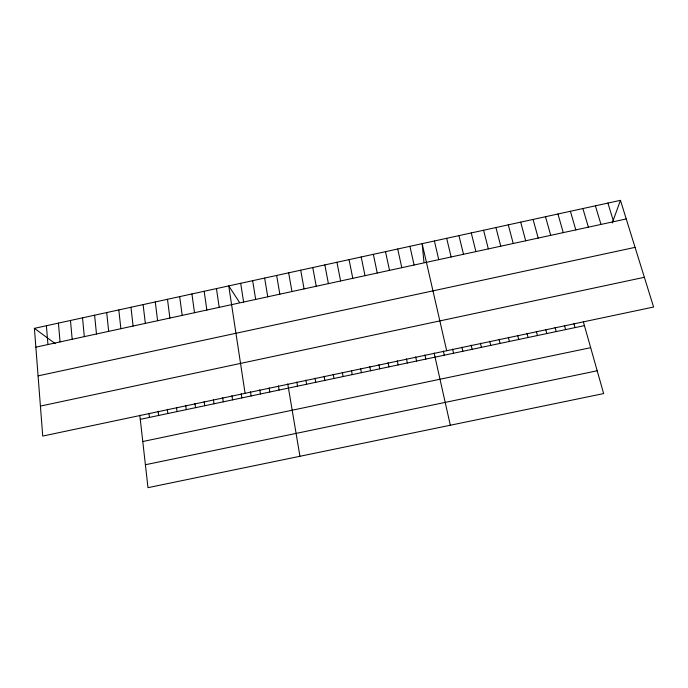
<?xml version="1.0" encoding="UTF-8"?>
<svg xmlns="http://www.w3.org/2000/svg" width="688" height="688" viewBox="0 0 688 688"><rect width="100%" height="100%" fill="white"/><g stroke="black" fill="none" stroke-linecap="round" stroke-linejoin="round"><path stroke-width="1.03" d="M612.26 222.981L620.456 200.346L34.4 328.357L42.733 436.072L653.6 307.029L620.456 200.346M35.853 347.165L626.235 218.947M38.072 375.872L635.067 247.362M40.411 406.092L644.364 277.298M140.275 419.345L584.439 325.622M142.777 441.524L590.665 347.672M145.4 464.744L597.201 370.78M34.4 328.357L55.229 343.63M239.372 302.187L228.734 285.907L245.083 393.33M607.917 203.08L613.601 221.691M595.395 205.815L600.985 224.426M582.891 208.55L588.386 227.169M570.412 211.276L575.804 229.895M557.951 214.002L563.248 232.621M583.338 321.76L603.643 393.579L147.989 487.654L139.802 415.182M545.507 216.72L550.71 235.348M573.938 323.747L575.013 327.617M564.47 325.45L565.605 329.595M533.08 219.429L538.197 238.065M555.087 327.436L556.205 331.582M520.678 222.138L525.701 240.783M545.713 329.414L546.822 333.56M508.294 224.847L513.222 243.492M536.348 331.392L537.448 335.538M526.999 333.37L528.083 337.516M495.928 227.547L500.761 246.192M517.668 335.34L518.726 339.494M483.587 230.239L488.325 248.893M508.337 337.309L509.387 341.463M499.024 339.279L500.056 343.432M471.254 232.931L475.907 251.593M489.718 341.248L490.733 345.393M458.948 235.623L463.506 254.285M480.422 343.209L481.428 347.363M446.667 238.306L451.13 256.977M471.142 345.17L472.131 349.323M461.872 347.13L462.843 351.284M434.395 240.989L438.763 259.66M452.609 349.091L453.573 353.236M446.684 350.734L422.148 243.664L423.946 262.094M443.356 351.043L444.302 355.197M434.119 352.996L450.322 425.236M409.919 246.33L414.107 265.018M424.892 354.948L425.803 359.093M397.707 249.004L401.801 267.684M415.672 356.891L416.575 361.045M385.512 251.662L389.52 270.358M406.462 358.835L407.356 362.989M397.268 360.779L398.146 364.932M373.343 254.319L377.256 273.016M388.084 362.722L388.944 366.876M361.191 256.977L365.01 275.673M378.907 364.657L379.759 368.811M349.057 259.625L352.789 278.33M369.748 366.592L370.574 370.755M360.598 368.527L361.406 372.681M336.939 262.274L340.586 280.979M351.456 370.462L352.256 374.616M324.839 264.914L328.4 283.628M342.323 372.389L343.106 376.551M333.198 374.315L333.972 378.477M312.765 267.555L316.231 286.268M324.091 376.241L324.848 380.404M300.699 270.186L304.079 288.908M314.992 378.159L315.74 382.322M288.659 272.818L291.953 291.549M305.902 380.086L306.633 384.239M296.829 382.003L297.543 386.166M276.636 275.449L279.844 294.172M287.756 383.921L299.942 456.282M264.639 278.064L267.752 296.803M278.425 385.891L279.113 390.053M252.651 280.687L255.678 299.426M269.111 387.86L269.782 392.022M259.797 389.821L260.46 393.983M240.68 283.301L243.621 302.041M250.501 391.79L251.146 395.953M241.221 393.751L241.841 397.913M216.445 288.59L219.205 307.347M231.942 395.712L232.553 399.874M222.68 397.664L223.273 401.835M204.173 291.273L206.847 310.03M213.426 399.625L214.011 403.787M191.918 293.948L194.506 312.705M204.181 401.577L204.757 405.739M194.953 403.529L195.512 407.692M179.688 296.623L182.182 315.379M185.734 405.473L186.276 409.644M167.476 299.289L169.884 318.054M176.524 407.416L177.048 411.587M155.282 301.955L157.604 320.72M167.33 409.36L167.838 413.531M158.137 411.304L158.636 415.475M143.104 304.612L145.34 323.386M148.961 413.239L149.451 417.41M130.952 307.269L133.102 326.043M118.818 309.918L120.873 328.701M106.7 312.567L108.67 331.349M94.6 315.207L96.483 333.998M82.526 317.847L84.323 336.638M70.468 320.479L72.18 339.279M58.428 323.111L60.054 341.91M46.406 325.734L47.945 344.542"/></g></svg>
